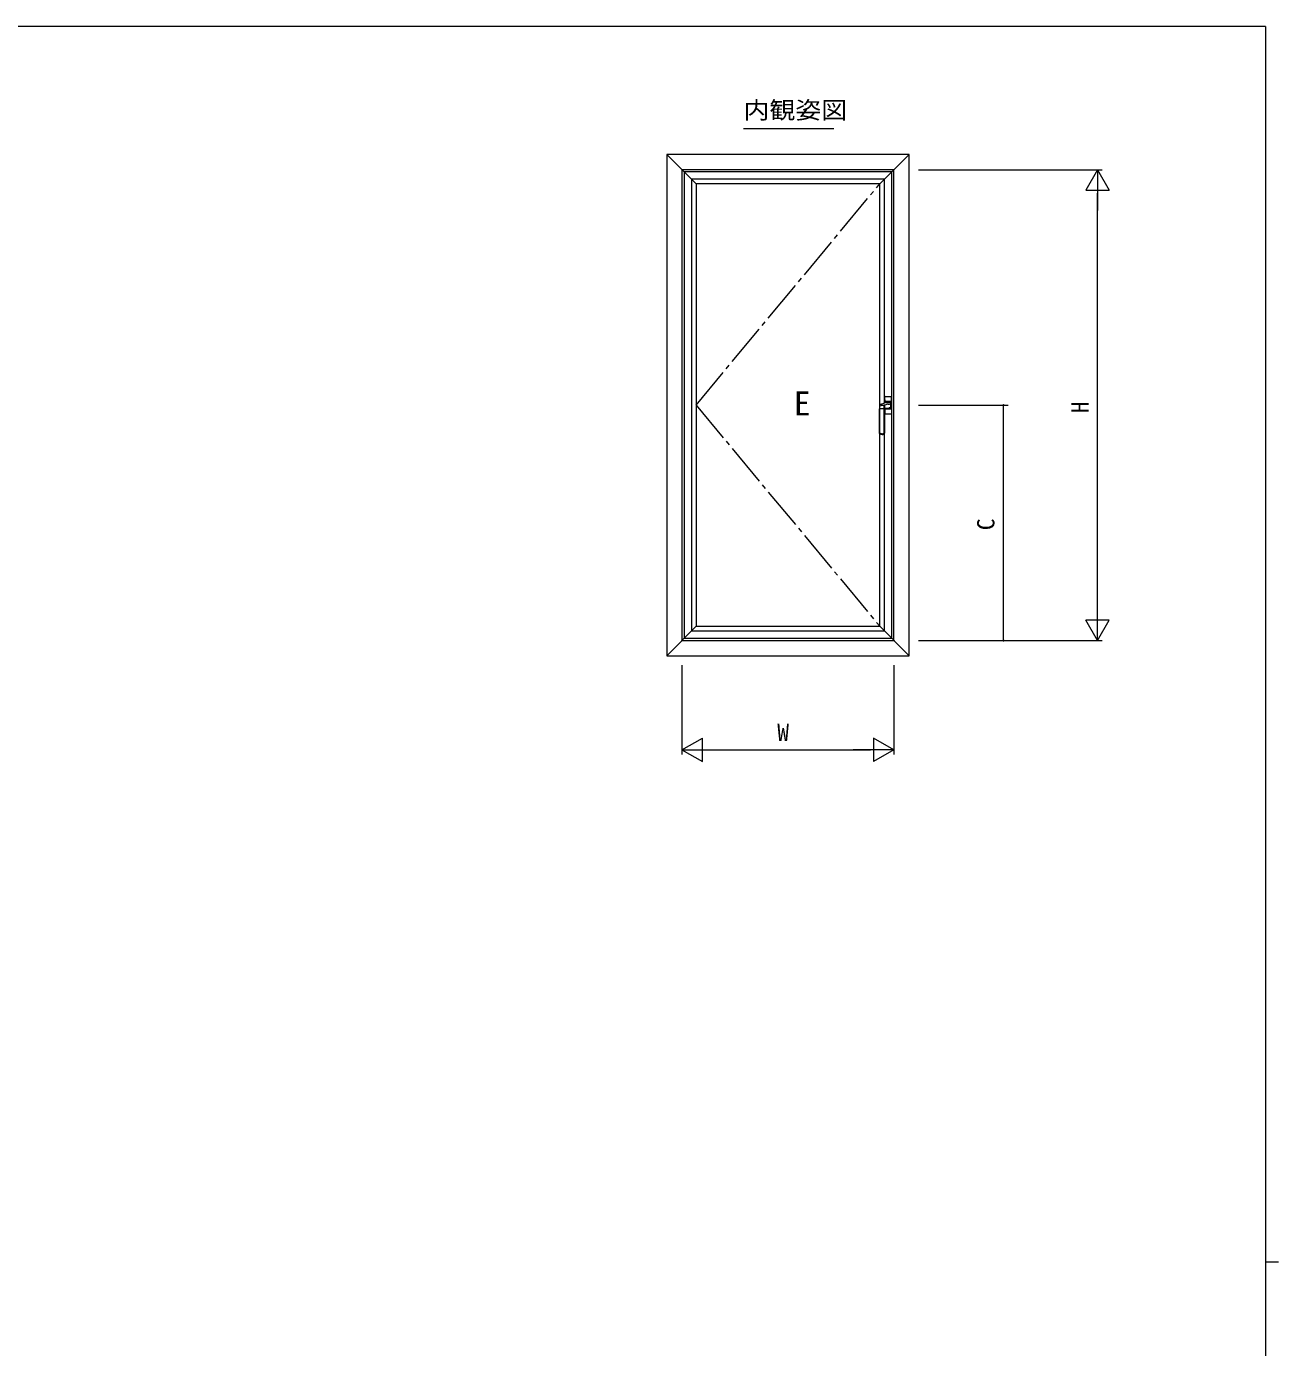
# Model space of a CAD drawing. Units: millimetres on the paper. Extents: x -420 to 373, y -297 to 267.
# Drawn here: x 89.2 to 355.1, y -16.3 to 264.4 of the extents above; entities that cross this region are included whole.
import ezdxf
from ezdxf.enums import TextEntityAlignment as Align

# ---------------------------------------------------------------- set-up
doc = ezdxf.new("R2010")
doc.units = ezdxf.units.MM
doc.linetypes.add('CHAIN2', pattern=[12, 9, -1, 1, -1])
for name, color, linetype, lineweight in [('0-1_YKK_ZWAK', 7, 'Continuous', 9), ('0-3_YKK_12', 2, 'Continuous', 9), ('0-4_YKK_D', 6, 'Continuous', 9), ('0-5_YKK_A1', 4, 'Continuous', 9)]:
    doc.layers.add(name, color=color, linetype=linetype, lineweight=lineweight)
doc.layers.add('0-2_USER1', color=3, linetype='Continuous')
doc.styles.add('ＭＳ ゴシック', font='')
doc.styles.get('ＭＳ ゴシック').set_extended_font_data('MS Gothic')

msp = doc.modelspace()

# ---------------------------------------------------------------- linework, layer by layer
at = {"layer": '0-1_YKK_ZWAK'}
for p, q in [((352.3, 264.4), (-417.7, 264.4)), ((352.3, 264.4), (352.3, -260.6)), ((352.3, 1.9), (355.1, 1.9))]:
    msp.add_line(p, q, dxfattribs=at)
at = {"layer": '0-3_YKK_12'}
msp.add_line((241.48, 242.691), (260.68, 242.691), dxfattribs=at)
at = {"layer": '0-4_YKK_D'}
for p, q in [((278.663, 233.95), (317.663, 233.95)), ((316.663, 233.95), (314.163, 229.619)), ((316.663, 233.95), (319.163, 229.619)), ((316.663, 233.95), (316.663, 225.289)), ((314.163, 229.619), (319.163, 229.619)), ((316.663, 138.95), (316.663, 228.95)), ((278.663, 183.95), (297.663, 183.95)), ((296.663, 133.95), (296.663, 183.95)), ((316.663, 133.95), (316.663, 142.61)), ((316.663, 133.95), (314.163, 138.28)), ((319.163, 138.28), (314.163, 138.28)), ((316.663, 133.95), (319.163, 138.28)), ((278.663, 133.95), (297.663, 133.95)), ((278.663, 133.95), (317.663, 133.95)), ((228.413, 128.699), (228.413, 109.7)), ((273.413, 128.699), (273.413, 109.7)), ((228.413, 110.7), (232.744, 113.2)), ((232.744, 108.2), (232.744, 113.2)), ((273.413, 110.7), (269.083, 113.2)), ((269.083, 113.2), (269.083, 108.2)), ((228.413, 110.7), (232.744, 108.2)), ((228.413, 110.7), (237.074, 110.7)), ((233.413, 110.7), (268.413, 110.7)), ((273.413, 110.7), (264.753, 110.7)), ((273.413, 110.7), (269.083, 108.2))]:
    msp.add_line(p, q, dxfattribs=at)
for centre, start, end in [((296.663, 183.95), 90, 270), ((296.663, 183.95), 270, 90), ((296.663, 133.95), 90, 270), ((296.663, 133.95), 270, 90)]:
    msp.add_arc(centre, 0.106, start, end, dxfattribs=at)
at = {"layer": '0-5_YKK_A1'}
for p, q in [((225.163, 237.2), (231.413, 230.95)), ((270.413, 230.95), (276.663, 237.2)), ((271.503, 185.05), (271.503, 185.725)), ((271.523, 184.775), (271.523, 185.725)), ((271.578, 185.8), (272.829, 185.8)), ((271.578, 185.783), (272.829, 185.783)), ((272.883, 184.775), (272.883, 185.725)), ((272.903, 185.05), (272.903, 185.725)), ((270.372, 183.931), (270.372, 183.2)), ((270.372, 183.2), (271.348, 183.2)), ((270.372, 178.991), (270.372, 183.175)), ((270.375, 183.175), (270.372, 183.175)), ((270.372, 183.175), (270.372, 183.175)), ((270.385, 183.177), (270.375, 183.175)), ((270.413, 183.178), (270.413, 183.2)), ((270.413, 183.178), (270.413, 183.2)), ((270.435, 183.2), (270.435, 183.792)), ((270.435, 178.029), (270.435, 183.178)), ((271.322, 183.178), (270.485, 183.178)), ((270.903, 184.207), (271.518, 184.438)), ((271.423, 183.949), (271.372, 183.897)), ((271.372, 183.204), (271.372, 183.897)), ((271.372, 178.029), (271.372, 183.178)), ((271.41, 183.203), (271.397, 183.208)), ((271.41, 183.203), (272.403, 183.375)), ((271.41, 183.203), (271.41, 183.178)), ((271.413, 183.178), (271.413, 183.203)), ((271.413, 183.178), (271.413, 183.203)), ((271.422, 183.213), (271.423, 183.212)), ((272.203, 184.134), (271.423, 183.949)), ((271.423, 183.949), (271.423, 183.212)), ((271.423, 183.212), (272.401, 183.391)), ((271.435, 183.175), (271.435, 178.991)), ((271.435, 183.175), (271.435, 183.175)), ((271.503, 185.05), (271.517, 185.05)), ((271.503, 184.9), (271.503, 185)), ((271.503, 185), (271.517, 185)), ((271.503, 184.9), (271.517, 184.9)), ((271.503, 184.724), (271.503, 184.849)), ((271.503, 184.849), (271.517, 184.849)), ((271.503, 184.724), (271.521, 184.724)), ((271.515, 184.694), (271.503, 184.7)), ((271.503, 184.432), (271.503, 184.7)), ((271.503, 183.2), (271.503, 183.219)), ((271.515, 183.205), (271.503, 183.2)), ((271.503, 183.175), (271.521, 183.175)), ((271.503, 183.175), (271.503, 183.05)), ((271.503, 183.05), (271.517, 183.05)), ((271.503, 183), (271.517, 183)), ((271.503, 183), (271.503, 182.9)), ((271.503, 182.9), (271.517, 182.9)), ((271.503, 182.849), (271.517, 182.849)), ((271.503, 182.849), (271.503, 182.175)), ((271.523, 183.124), (271.523, 182.174)), ((271.528, 184.724), (271.528, 184.7)), ((271.546, 184.7), (271.528, 184.7)), ((271.528, 183.175), (271.528, 183.2)), ((271.546, 183.2), (271.528, 183.2)), ((271.546, 184.7), (271.596, 184.7)), ((271.546, 183.2), (271.596, 183.2)), ((271.59, 184.7), (271.59, 184.699)), ((271.59, 184.699), (271.615, 184.699)), ((271.59, 184.693), (272.817, 184.693)), ((271.59, 183.207), (272.817, 183.207)), ((271.59, 183.2), (271.615, 183.2)), ((271.59, 183.2), (271.59, 183.2)), ((272.811, 184.7), (271.596, 184.7)), ((272.811, 183.2), (271.596, 183.2)), ((271.615, 184.699), (271.615, 184.7)), ((271.615, 184.699), (271.619, 184.697)), ((271.615, 183.2), (271.619, 183.202)), ((271.615, 183.2), (271.615, 183.2)), ((271.683, 184.525), (272.203, 184.525)), ((272.713, 184.695), (271.694, 184.695)), ((272.713, 183.204), (271.694, 183.204)), ((272.763, 183.583), (272.763, 184.209)), ((272.778, 184.308), (272.778, 183.578)), ((272.792, 184.699), (272.788, 184.697)), ((272.792, 183.2), (272.788, 183.202)), ((272.792, 184.7), (272.792, 184.699)), ((272.792, 184.699), (272.817, 184.699)), ((272.792, 183.2), (272.817, 183.2)), ((272.792, 183.2), (272.792, 183.2)), ((272.811, 184.724), (272.886, 184.724)), ((272.811, 184.7), (272.861, 184.7)), ((272.811, 183.2), (272.861, 183.2)), ((272.811, 183.175), (272.886, 183.175)), ((272.817, 184.699), (272.818, 184.7)), ((272.817, 184.699), (272.817, 184.7)), ((272.817, 183.2), (272.818, 183.2)), ((272.817, 183.2), (272.817, 183.2)), ((272.883, 183.124), (272.883, 182.174)), ((272.886, 184.724), (272.903, 184.724)), ((272.886, 183.175), (272.903, 183.175)), ((272.903, 185.05), (272.89, 185.05)), ((272.903, 185), (272.89, 185)), ((272.903, 184.9), (272.89, 184.9)), ((272.903, 184.849), (272.89, 184.849)), ((272.903, 183.05), (272.89, 183.05)), ((272.903, 183), (272.89, 183)), ((272.903, 182.9), (272.89, 182.9)), ((272.903, 182.849), (272.89, 182.849)), ((272.903, 184.9), (272.903, 185)), ((272.903, 184.724), (272.903, 184.849)), ((272.903, 183.2), (272.903, 184.7)), ((272.903, 183.175), (272.903, 183.05)), ((272.903, 183), (272.903, 182.9)), ((272.903, 182.849), (272.903, 182.175)), ((271.578, 182.116), (272.829, 182.116)), ((271.578, 182.1), (272.829, 182.1)), ((270.372, 178.991), (270.372, 178.991)), ((270.372, 177.967), (270.372, 178.939)), ((270.372, 178.939), (270.372, 178.939)), ((271.431, 177.938), (271.431, 177.936)), ((271.435, 178.991), (271.435, 178.991)), ((271.435, 178.939), (271.435, 177.967)), ((271.435, 178.939), (271.435, 178.939)), ((225.163, 130.7), (231.413, 136.95)), ((270.413, 136.95), (276.663, 130.7))]:
    msp.add_line(p, q, dxfattribs=at)
at = {"layer": '0-5_YKK_A1', "linetype": 'CHAIN2'}
for q in [(270.413, 230.95), (270.413, 136.95)]:
    msp.add_line((231.413, 183.95), q, dxfattribs=at)
at = {"layer": '0-5_YKK_A1'}
for points in [[(225.163, 130.7), (276.663, 130.7), (276.663, 237.2), (225.163, 237.2)], [(228.413, 233.95), (228.413, 133.95), (273.413, 133.95), (273.413, 233.95)], [(228.863, 134.4), (272.963, 134.4), (272.963, 233.5), (228.863, 233.5)]]:
    msp.add_lwpolyline(points, close=True, dxfattribs=at)
for points in [[(276.663, 133.95), (276.663, 237.2), (228.413, 237.2)], [(271.413, 184.398), (271.413, 231.95), (230.413, 231.95), (230.413, 135.95)], [(270.413, 183.997), (270.413, 230.95), (231.413, 230.95), (231.413, 136.95)], [(270.372, 183.931), (270.379, 183.864), (270.385, 183.797)], [(270.385, 183.797), (270.391, 183.79), (270.404, 183.787), (270.425, 183.79), (270.45, 183.797), (270.48, 183.809), (270.485, 183.811)], [(270.485, 183.178), (270.466, 183.178), (270.448, 183.178), (270.431, 183.178), (270.416, 183.178), (270.403, 183.178), (270.394, 183.178), (270.388, 183.177), (270.385, 183.177)], [(270.485, 183.811), (270.69, 183.875), (270.903, 183.897), (271.372, 183.897)], [(271.422, 183.177), (271.419, 183.177), (271.413, 183.178), (271.404, 183.178), (271.391, 183.178), (271.376, 183.178), (271.359, 183.178), (271.341, 183.178), (271.322, 183.178)], [(271.346, 183.2), (271.399, 183.209), (271.422, 183.213)], [(271.348, 183.2), (271.383, 183.206), (271.397, 183.208)], [(271.41, 183.203), (271.41, 183.203), (271.41, 183.203)], [(271.435, 183.175), (271.432, 183.175), (271.422, 183.177)], [(271.59, 184.699), (271.588, 184.7), (271.503, 184.7)], [(271.59, 183.2), (271.588, 183.2), (271.503, 183.2)], [(271.59, 184.693), (271.575, 184.693), (271.562, 184.693), (271.549, 184.693), (271.538, 184.693), (271.528, 184.693), (271.521, 184.693), (271.517, 184.694), (271.515, 184.694)], [(271.59, 183.207), (271.575, 183.206), (271.562, 183.206), (271.549, 183.206), (271.538, 183.206), (271.528, 183.206), (271.521, 183.206), (271.517, 183.206), (271.515, 183.205)], [(271.61, 184.493), (271.573, 184.463), (271.518, 184.438)], [(271.521, 184.724), (271.596, 184.724), (272.811, 184.724)], [(271.521, 183.175), (271.596, 183.175), (272.811, 183.175)], [(271.619, 184.697), (271.621, 184.696), (271.626, 184.696), (271.633, 184.696), (271.642, 184.696), (271.653, 184.696), (271.666, 184.695), (271.68, 184.695), (271.694, 184.695)], [(271.619, 183.202), (271.621, 183.203), (271.626, 183.203), (271.633, 183.203), (271.642, 183.203), (271.653, 183.204), (271.666, 183.204), (271.68, 183.204), (271.694, 183.204)], [(272.203, 184.134), (272.36, 184.159), (272.513, 184.161)], [(272.513, 183.418), (272.457, 183.403), (272.401, 183.391)], [(272.763, 184.209), (272.755, 184.185), (272.734, 184.168), (272.7, 184.159), (272.655, 184.155), (272.6, 184.156), (272.536, 184.159), (272.513, 184.161)], [(272.513, 183.418), (272.587, 183.442), (272.652, 183.468), (272.702, 183.491), (272.708, 183.493)], [(272.713, 184.695), (272.727, 184.695), (272.741, 184.695), (272.753, 184.696), (272.765, 184.696), (272.774, 184.696), (272.781, 184.696), (272.786, 184.696), (272.788, 184.697)], [(272.713, 183.204), (272.727, 183.204), (272.741, 183.204), (272.753, 183.204), (272.765, 183.203), (272.774, 183.203), (272.781, 183.203), (272.786, 183.203), (272.788, 183.202)], [(272.763, 184.209), (272.77, 184.27), (272.776, 184.331)], [(272.892, 184.694), (272.89, 184.694), (272.886, 184.693), (272.878, 184.693), (272.869, 184.693), (272.858, 184.693), (272.845, 184.693), (272.831, 184.693), (272.817, 184.693)], [(272.892, 183.205), (272.89, 183.206), (272.886, 183.206), (272.878, 183.206), (272.869, 183.206), (272.858, 183.206), (272.845, 183.206), (272.831, 183.206), (272.817, 183.207)], [(272.892, 184.694), (272.903, 184.7), (272.818, 184.7)], [(272.892, 183.205), (272.903, 183.2), (272.818, 183.2)], [(272.878, 184.724), (272.878, 184.7), (272.861, 184.7)], [(272.878, 183.175), (272.878, 183.2), (272.861, 183.2)], [(230.413, 135.95), (271.413, 135.95), (271.413, 177.9)], [(231.413, 136.95), (270.413, 136.95), (270.413, 177.875)], [(270.372, 178.939), (270.372, 178.942), (270.372, 178.991)], [(270.903, 177.7), (270.884, 177.7), (270.834, 177.703), (270.784, 177.708), (270.738, 177.716), (270.693, 177.727), (270.649, 177.74), (270.607, 177.755), (270.567, 177.772), (270.535, 177.788), (270.504, 177.805), (270.473, 177.825), (270.444, 177.846), (270.418, 177.87), (270.401, 177.89), (270.389, 177.908), (270.38, 177.926), (270.372, 177.967)], [(270.903, 177.7), (270.923, 177.7), (270.973, 177.703), (271.023, 177.708), (271.069, 177.716), (271.114, 177.727), (271.157, 177.74), (271.2, 177.755), (271.24, 177.772), (271.272, 177.788), (271.303, 177.805), (271.334, 177.825), (271.363, 177.846), (271.389, 177.87), (271.406, 177.89), (271.418, 177.908), (271.427, 177.926), (271.435, 177.967)], [(271.435, 178.991), (271.435, 178.98), (271.435, 178.939)]]:
    msp.add_lwpolyline(points, dxfattribs=at)
for centre, radius, start, end in [((271.578, 185.725), 0.0749, 89.9857, 180.01428), ((272.829, 185.725), 0.0749, 359.9857, 90.01428), ((270.502, 183.895), 0.135, 116.4919, 164.48589), ((270.937, 183.326), 0.849, 107.88213, 125.69209), ((268.934, 189.912), 6.035, 286.7812, 289.04893), ((271.503, 185.025), 0.025, 90, 270), ((271.503, 184.875), 0.025, 90, 270), ((271.503, 183.025), 0.025, 90, 270), ((271.503, 182.875), 0.025, 90, 270), ((271.171, 185.025), 0.346, 355.8605, 4.13948), ((271.171, 184.875), 0.346, 355.8605, 4.13948), ((271.171, 183.025), 0.346, 355.8605, 4.13948), ((271.171, 182.875), 0.346, 355.8605, 4.13948), ((271.683, 184.425), 0.1, 90, 137.13098), ((272.203, 183.4), 1.125, 62.39232, 90), ((272.189, 184.479), 1.125, 281.00354, 301.61459), ((272.663, 183.583), 0.1, 296.31184, 0), ((272.678, 184.308), 0.1, 0, 62.39232), ((272.678, 183.578), 0.1, 298.51752, 0), ((273.235, 185.025), 0.346, 175.8605, 184.13948), ((273.235, 184.875), 0.346, 175.8605, 184.13948), ((273.235, 183.025), 0.346, 175.8605, 184.13948), ((273.235, 182.875), 0.346, 175.8605, 184.13948), ((272.903, 185.025), 0.025, 270, 90), ((272.903, 184.875), 0.025, 270, 90), ((272.903, 183.025), 0.025, 270, 90), ((272.903, 182.875), 0.025, 270, 90), ((271.578, 182.174), 0.0749, 179.9857, 270.01428), ((272.829, 182.174), 0.0749, 269.9857, 0.01428), ((270.535, 178.029), 0.1, 180, 248.95508), ((270.904, 178.985), 1.125, 248.81363, 291.04491), ((271.271, 178.029), 0.1, 291.04491, 0)]:
    msp.add_arc(centre, radius, start, end, dxfattribs=at)

# ---------------------------------------------------------------- texts
at = {"layer": '0-2_USER1', "style": 'ＭＳ ゴシック', "width": 1.1}
msp.add_text('内観姿図', height=3.666, dxfattribs=at).set_placement((241.48, 243.691), align=Align.BOTTOM_LEFT)
at = {"layer": '0-4_YKK_D', "color": 3, "style": 'ＭＳ ゴシック'}
for s, p in [('H', (315.863, 182.224)), ('C', (295.863, 157.356))]:
    msp.add_text(s, height=3.666, rotation=90, dxfattribs=at).set_placement(p, align=Align.BOTTOM_LEFT)
msp.add_text('W', height=3.666, dxfattribs=at).set_placement((248.645, 111.5), align=Align.BOTTOM_LEFT)
at = {"layer": '0-5_YKK_A1', "color": 2, "style": 'ＭＳ ゴシック'}
msp.add_text('E', height=5.132, dxfattribs=at).set_placement((252.192, 180.2), align=Align.BOTTOM_LEFT)

doc.saveas('drawing.dxf')
